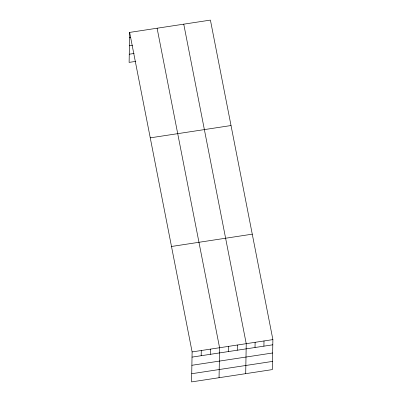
<?xml version="1.0" encoding="UTF-8"?>
<svg xmlns="http://www.w3.org/2000/svg" width="402" height="402" viewBox="0 0 402 402"><rect width="100%" height="100%" fill="white"/><g stroke="black" fill="none" stroke-linecap="round" stroke-linejoin="round"><path stroke-width="0.6" d="M129.64 32.406L192.111 351.916L191.588 381.9L272.36 369.594L272.883 339.61L210.412 20.1L129.64 32.406L129.117 62.39L135.831 61.37M201.176 355.72L201.266 350.519M210.331 354.323L210.422 349.127M219.05 377.714L219.577 347.73L157.102 28.22M228.371 351.574L228.462 346.378M237.255 350.222L237.346 345.022M245.707 373.654L246.23 343.67L183.754 24.16M255.024 347.514L255.114 342.318M263.908 346.162L263.998 340.961M129.55 37.602L130.771 37.416M129.404 45.783L132.459 45.32M129.258 54.21L134.142 53.466M150.258 137.846L231.029 125.54M171.498 246.476L252.27 234.17M192.111 351.916L272.883 339.61M192.02 357.112L272.792 344.805M191.88 365.292L272.651 352.986M191.734 373.719L272.506 361.413"/></g></svg>
